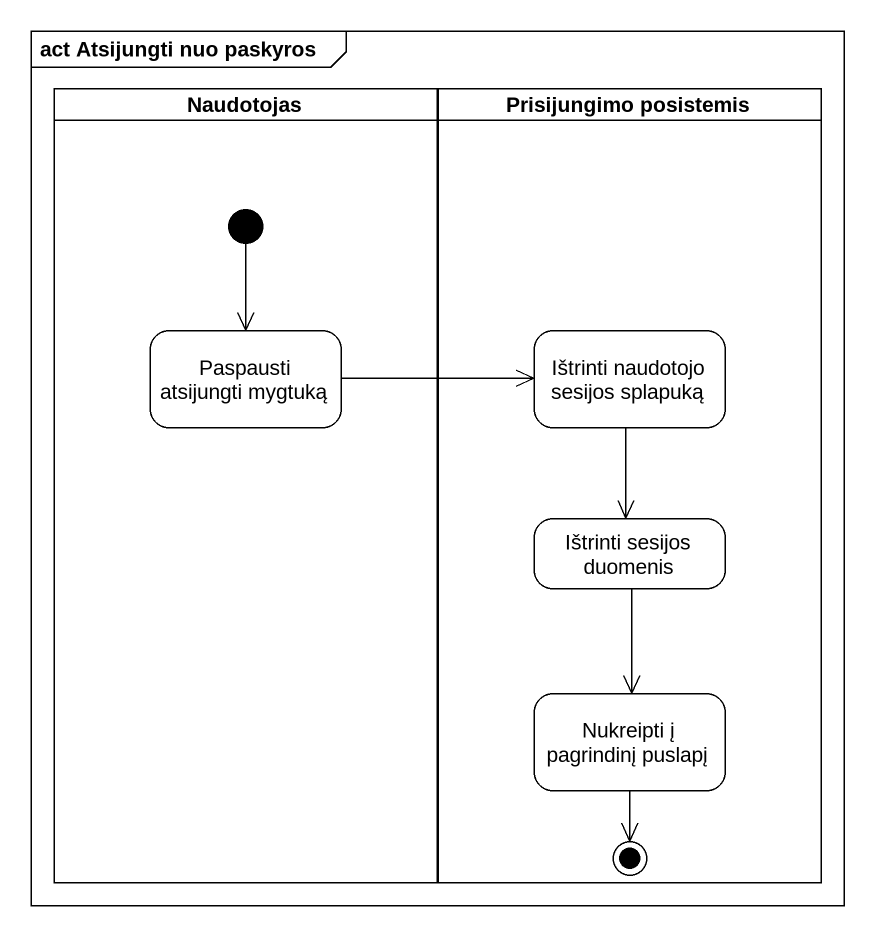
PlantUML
@startuml
mainframe act Atsijungti nuo paskyros
hide empty description
state Naudotojas <<partition>> {
  state "Paspausti atsijungti mygtuką" as Paspausti_atsijungti_mygtuką
  [*] --> Paspausti_atsijungti_mygtuką
}
state "Prisijungimo posistemis" as Prisijungimo_posistemis <<partition>> {
  state "Ištrinti naudotojo sesijos splapuką" as Ištrinti_naudotojo_sesijos
  state "Ištrinti sesijos duomenis" as Ištrinti_sesijos_duomenis
  state "Nukreipti į pagrindinį puslapį" as Nukreipti_į_pagrindinį
  Nukreipti_į_pagrindinį --> [*]
}
Paspausti_atsijungti_mygtuką -right-> Ištrinti_naudotojo_sesijos
Ištrinti_naudotojo_sesijos --> Ištrinti_sesijos_duomenis
Ištrinti_sesijos_duomenis --> Nukreipti_į_pagrindinį
@enduml
